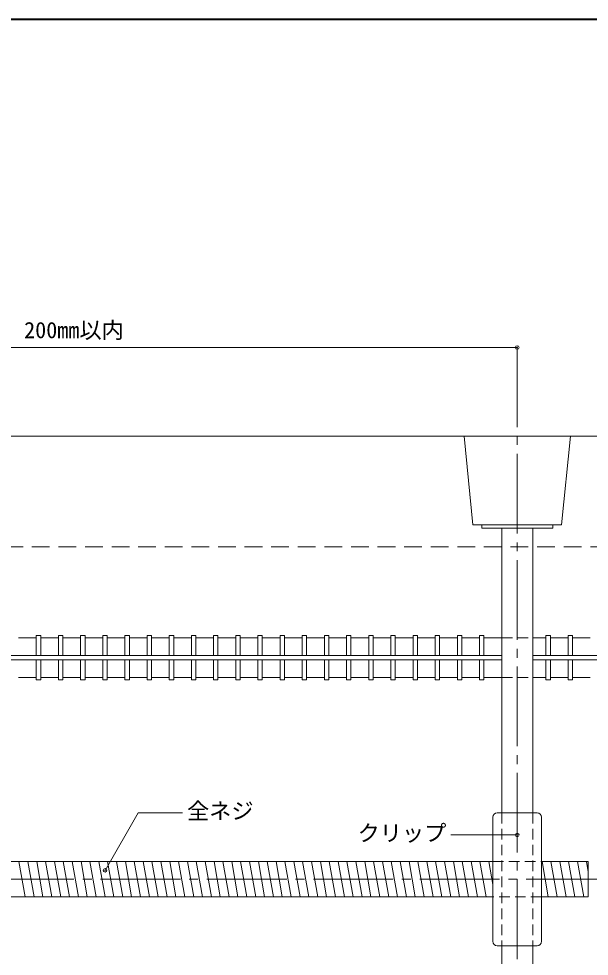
# Model space of a CAD drawing. Units: millimetres at full size, sheet at 1:2; details may follow other scales. Extents: x -891 to 891, y -194 to 194.
# Drawn here: x 17.5 to 146.2, y -17.4 to 194.2 of the extents above; entities that cross this region are included whole.
import ezdxf
from ezdxf.enums import TextEntityAlignment as Align

# ---------------------------------------------------------------- set-up
doc = ezdxf.new("R2010")
doc.units = ezdxf.units.MM
doc.header["$LTSCALE"] = 2
doc.header["$PDMODE"] = 32
doc.header["$PDSIZE"] = 0.8
for name, pattern in [('CHAIN2', [12, 9, -1, 1, -1]), ('DASHED1', [1.8, 1.2, -0.6]), ('DASHED2', [3, 2, -1])]:
    doc.linetypes.add(name, pattern=pattern)
doc.layers.add('0-0_', color=7, linetype='Continuous', lineweight=9)
doc.layers.add('1-0_', color=5, linetype='Continuous', lineweight=9)
doc.styles.add('ＭＳ ゴシック', font='')
doc.styles.get('ＭＳ ゴシック').set_extended_font_data('MS Gothic')

msp = doc.modelspace()

# ---------------------------------------------------------------- linework, layer by layer
at = {"layer": '0-0_'}
msp.add_line((-280, 193.9), (280, 193.9), dxfattribs=at)
msp.add_lwpolyline([(280.28, 194.18), (-280.28, 194.18), (-280.28, -194.18)], dxfattribs=at)
at = {"layer": '1-0_', "color": 7}
for p, q in [((-70.05, 120), (129.95, 120)), ((119.95, 80), (117.95, 100)), ((139.95, 80), (141.95, 100)), ((139.95, 80), (119.95, 80)), ((121.95, 80), (121.95, 79.2)), ((137.95, 79.2), (121.95, 79.2)), ((126.45, 79.2), (126.45, 15)), ((133.45, 79.2), (133.45, 15)), ((137.95, 80), (137.95, 79.2)), ((129.95, 10), (114.95, 10)), ((126.45, -15), (126.45, -79.2)), ((133.45, -15), (133.45, -79.2))]:
    msp.add_line(p, q, dxfattribs=at)
at = {"layer": '1-0_', "color": 6, "linetype": 'CHAIN2'}
for p, q in [((129.95, 120), (129.95, -122)), ((-60.05, 0), (160.95, 0))]:
    msp.add_line(p, q, dxfattribs=at)
at = {"layer": '1-0_', "color": 7, "linetype": 'DASHED2'}
msp.add_line((228.45, 75), (-228.45, 75), dxfattribs=at)
at = {"layer": '1-0_', "color": 4}
for p, q in [((17.438, 54.5), (21.438, 54.5)), ((22.438, 54.5), (26.438, 54.5)), ((27.438, 54.5), (31.438, 54.5)), ((32.438, 54.5), (36.438, 54.5)), ((37.438, 54.5), (41.438, 54.5)), ((42.438, 54.5), (46.438, 54.5)), ((47.438, 54.5), (51.438, 54.5)), ((52.438, 54.5), (56.438, 54.5)), ((57.438, 54.5), (61.438, 54.5)), ((62.438, 54.5), (66.438, 54.5)), ((67.438, 54.5), (71.438, 54.5)), ((72.438, 54.5), (76.438, 54.5)), ((77.438, 54.5), (81.438, 54.5)), ((82.438, 54.5), (86.438, 54.5)), ((87.438, 54.5), (91.438, 54.5)), ((92.438, 54.5), (96.438, 54.5)), ((97.438, 54.5), (101.437, 54.5)), ((102.438, 54.5), (106.438, 54.5)), ((107.438, 54.5), (111.438, 54.5)), ((112.437, 54.5), (116.437, 54.5)), ((117.437, 54.5), (121.437, 54.5)), ((122.437, 54.5), (126.437, 54.5)), ((133.45, 54.5), (136.437, 54.5)), ((137.438, 54.5), (141.438, 54.5)), ((142.438, 54.5), (146.438, 54.5)), ((17.438, 45.5), (21.438, 45.5)), ((22.438, 45.5), (26.438, 45.5)), ((27.438, 45.5), (31.438, 45.5)), ((32.438, 45.5), (36.438, 45.5)), ((37.438, 45.5), (41.438, 45.5)), ((42.438, 45.5), (46.438, 45.5)), ((47.438, 45.5), (51.438, 45.5)), ((52.438, 45.5), (56.438, 45.5)), ((57.438, 45.5), (61.438, 45.5)), ((62.438, 45.5), (66.438, 45.5)), ((67.438, 45.5), (71.438, 45.5)), ((72.438, 45.5), (76.438, 45.5)), ((77.438, 45.5), (81.438, 45.5)), ((82.438, 45.5), (86.438, 45.5)), ((87.438, 45.5), (91.438, 45.5)), ((92.438, 45.5), (96.438, 45.5)), ((97.438, 45.5), (101.437, 45.5)), ((102.438, 45.5), (106.438, 45.5)), ((107.438, 45.5), (111.438, 45.5)), ((112.437, 45.5), (116.437, 45.5)), ((117.437, 45.5), (121.437, 45.5)), ((122.437, 45.5), (126.437, 45.5)), ((133.45, 45.5), (136.437, 45.5)), ((137.438, 45.5), (141.438, 45.5)), ((142.438, 45.5), (146.438, 45.5)), ((-48.05, 4), (124.45, 4)), ((135.45, 4), (145.95, 4)), ((145.95, -4), (145.95, 4)), ((-48.05, -4), (124.45, -4)), ((135.45, -4), (145.95, -4))]:
    msp.add_line(p, q, dxfattribs=at)
at = {"layer": '1-0_'}
for p, q in [((22.438, 55), (21.438, 55)), ((21.438, 55), (21.438, 50.5)), ((22.438, 55), (22.438, 50.5)), ((27.438, 55), (26.438, 55)), ((26.438, 55), (26.438, 50.5)), ((27.438, 55), (27.438, 50.5)), ((32.438, 55), (31.438, 55)), ((31.438, 55), (31.438, 50.5)), ((32.438, 55), (32.438, 50.5)), ((37.438, 55), (36.438, 55)), ((36.438, 55), (36.438, 50.5)), ((37.438, 55), (37.438, 50.5)), ((41.438, 55), (41.438, 50.5)), ((42.438, 55), (41.438, 55)), ((42.438, 55), (42.438, 50.5)), ((47.438, 55), (46.438, 55)), ((46.438, 55), (46.438, 50.5)), ((47.438, 55), (47.438, 50.5)), ((52.438, 55), (51.438, 55)), ((51.438, 55), (51.438, 50.5)), ((52.438, 55), (52.438, 50.5)), ((56.438, 55), (56.438, 50.5)), ((57.438, 55), (56.438, 55)), ((57.438, 55), (57.438, 50.5)), ((62.438, 55), (61.438, 55)), ((61.438, 55), (61.438, 50.5)), ((62.438, 55), (62.438, 50.5)), ((66.438, 55), (66.438, 50.5)), ((67.438, 55), (66.438, 55)), ((67.438, 55), (67.438, 50.5)), ((72.438, 55), (71.438, 55)), ((71.438, 55), (71.438, 50.5)), ((72.438, 55), (72.438, 50.5)), ((77.438, 55), (76.438, 55)), ((76.438, 55), (76.438, 50.5)), ((77.438, 55), (77.438, 50.5)), ((82.438, 55), (81.438, 55)), ((81.438, 55), (81.438, 50.5)), ((82.438, 55), (82.438, 50.5)), ((87.438, 55), (86.438, 55)), ((86.438, 55), (86.438, 50.5)), ((87.438, 55), (87.438, 50.5)), ((91.438, 55), (91.438, 50.5)), ((92.438, 55), (91.438, 55)), ((92.438, 55), (92.438, 50.5)), ((96.438, 55), (96.438, 50.5)), ((97.438, 55), (96.438, 55)), ((97.438, 55), (97.438, 50.5)), ((102.438, 55), (101.437, 55)), ((101.437, 55), (101.437, 50.5)), ((102.438, 55), (102.438, 50.5)), ((107.438, 55), (106.438, 55)), ((106.438, 55), (106.438, 50.5)), ((107.438, 55), (107.438, 50.5)), ((111.438, 55), (111.438, 50.5)), ((112.437, 55), (111.438, 55)), ((112.437, 55), (112.437, 50.5)), ((116.437, 55), (116.437, 50.5)), ((117.437, 55), (116.437, 55)), ((117.437, 55), (117.437, 50.5)), ((121.437, 55), (121.437, 50.5)), ((122.437, 55), (121.437, 55)), ((122.437, 55), (122.437, 50.5)), ((137.438, 55), (136.437, 55)), ((136.437, 55), (136.437, 50.5)), ((137.438, 55), (137.438, 50.5)), ((142.438, 55), (141.438, 55)), ((141.438, 55), (141.438, 50.5)), ((142.438, 55), (142.438, 50.5)), ((-20.05, 50.5), (126.45, 50.5)), ((-20.05, 49.5), (126.45, 49.5)), ((21.438, 45), (21.438, 49.5)), ((22.438, 45), (22.438, 49.5)), ((26.438, 45), (26.438, 49.5)), ((27.438, 45), (27.438, 49.5)), ((31.438, 45), (31.438, 49.5)), ((32.438, 45), (32.438, 49.5)), ((36.438, 45), (36.438, 49.5)), ((37.438, 45), (37.438, 49.5)), ((41.438, 45), (41.438, 49.5)), ((42.438, 45), (42.438, 49.5)), ((46.438, 45), (46.438, 49.5)), ((47.438, 45), (47.438, 49.5)), ((51.438, 45), (51.438, 49.5)), ((52.438, 45), (52.438, 49.5)), ((56.438, 45), (56.438, 49.5)), ((57.438, 45), (57.438, 49.5)), ((61.438, 45), (61.438, 49.5)), ((62.438, 45), (62.438, 49.5)), ((66.438, 45), (66.438, 49.5)), ((67.438, 45), (67.438, 49.5)), ((71.438, 45), (71.438, 49.5)), ((72.438, 45), (72.438, 49.5)), ((76.438, 45), (76.438, 49.5)), ((77.438, 45), (77.438, 49.5)), ((81.438, 45), (81.438, 49.5)), ((82.438, 45), (82.438, 49.5)), ((86.438, 45), (86.438, 49.5)), ((87.438, 45), (87.438, 49.5)), ((91.438, 45), (91.438, 49.5)), ((92.438, 45), (92.438, 49.5)), ((96.438, 45), (96.438, 49.5)), ((97.438, 45), (97.438, 49.5)), ((101.437, 45), (101.437, 49.5)), ((102.438, 45), (102.438, 49.5)), ((106.438, 45), (106.438, 49.5)), ((107.438, 45), (107.438, 49.5)), ((111.438, 45), (111.438, 49.5)), ((112.437, 45), (112.437, 49.5)), ((116.437, 45), (116.437, 49.5)), ((117.437, 45), (117.437, 49.5)), ((121.437, 45), (121.437, 49.5)), ((122.437, 45), (122.437, 49.5)), ((133.45, 50.5), (201.437, 50.5)), ((133.45, 49.5), (201.437, 49.5)), ((136.437, 45), (136.437, 49.5)), ((137.438, 45), (137.438, 49.5)), ((141.438, 45), (141.438, 49.5)), ((142.438, 45), (142.438, 49.5)), ((21.438, 45), (22.438, 45)), ((26.438, 45), (27.438, 45)), ((31.438, 45), (32.438, 45)), ((36.438, 45), (37.438, 45)), ((41.438, 45), (42.438, 45)), ((46.438, 45), (47.438, 45)), ((51.438, 45), (52.438, 45)), ((56.438, 45), (57.438, 45)), ((61.438, 45), (62.438, 45)), ((66.438, 45), (67.438, 45)), ((71.438, 45), (72.438, 45)), ((76.438, 45), (77.438, 45)), ((81.438, 45), (82.438, 45)), ((86.438, 45), (87.438, 45)), ((91.438, 45), (92.438, 45)), ((96.438, 45), (97.438, 45)), ((101.437, 45), (102.438, 45)), ((106.438, 45), (107.438, 45)), ((111.438, 45), (112.437, 45)), ((116.437, 45), (117.437, 45)), ((121.437, 45), (122.437, 45)), ((136.437, 45), (137.438, 45)), ((141.438, 45), (142.438, 45)), ((17.539, 4), (18.95, -4)), ((19.539, 4), (20.95, -4)), ((21.539, 4), (22.95, -4)), ((23.539, 4), (24.95, -4)), ((25.539, 4), (26.95, -4)), ((27.539, 4), (28.95, -4)), ((29.539, 4), (30.95, -4)), ((31.539, 4), (32.95, -4)), ((33.539, 4), (34.95, -4)), ((35.539, 4), (36.95, -4)), ((37.539, 4), (38.95, -4)), ((39.539, 4), (40.95, -4)), ((41.539, 4), (42.95, -4)), ((43.539, 4), (44.95, -4)), ((45.539, 4), (46.95, -4)), ((47.539, 4), (48.95, -4)), ((49.539, 4), (50.95, -4)), ((51.539, 4), (52.95, -4)), ((53.539, 4), (54.95, -4)), ((55.539, 4), (56.95, -4)), ((57.539, 4), (58.95, -4)), ((59.539, 4), (60.95, -4)), ((61.539, 4), (62.95, -4)), ((63.539, 4), (64.95, -4)), ((65.539, 4), (66.95, -4)), ((67.539, 4), (68.95, -4)), ((69.539, 4), (70.95, -4)), ((71.539, 4), (72.95, -4)), ((73.539, 4), (74.95, -4)), ((75.539, 4), (76.95, -4)), ((77.539, 4), (78.95, -4)), ((79.539, 4), (80.95, -4)), ((81.539, 4), (82.95, -4)), ((83.539, 4), (84.95, -4)), ((85.539, 4), (86.95, -4)), ((87.539, 4), (88.95, -4)), ((89.539, 4), (90.95, -4)), ((91.539, 4), (92.95, -4)), ((93.539, 4), (94.95, -4)), ((95.539, 4), (96.95, -4)), ((97.539, 4), (98.95, -4)), ((99.539, 4), (100.95, -4)), ((101.539, 4), (102.95, -4)), ((103.539, 4), (104.95, -4)), ((105.539, 4), (106.95, -4)), ((107.539, 4), (108.95, -4)), ((109.539, 4), (110.95, -4)), ((111.539, 4), (112.95, -4)), ((113.539, 4), (114.95, -4)), ((115.539, 4), (116.95, -4)), ((117.539, 4), (118.95, -4)), ((119.539, 4), (120.95, -4)), ((121.539, 4), (122.95, -4)), ((123.539, 4), (124.45, -1.164)), ((135.539, 4), (136.95, -4)), ((137.539, 4), (138.95, -4)), ((139.539, 4), (140.95, -4)), ((141.539, 4), (142.95, -4)), ((143.539, 4), (144.95, -4)), ((145.539, 4), (145.95, 1.671))]:
    msp.add_line(p, q, dxfattribs=at)
at = {"layer": '1-0_', "color": 4, "linetype": 'DASHED1'}
for p, q in [((126.45, 54.5), (133.45, 54.5)), ((126.45, 45.5), (133.45, 45.5)), ((124.45, 4), (135.45, 4)), ((135.45, -4), (124.45, -4))]:
    msp.add_line(p, q, dxfattribs=at)
at = {"layer": '1-0_', "color": 2}
for p, q in [((134.45, 15), (125.45, 15)), ((124.45, -14), (124.45, 14)), ((135.45, -14), (135.45, 14)), ((134.45, -15), (125.45, -15))]:
    msp.add_line(p, q, dxfattribs=at)
at = {"layer": '1-0_', "color": 7, "linetype": 'DASHED1'}
for p, q in [((126.45, 15), (126.45, -15)), ((133.45, 15), (133.45, -15))]:
    msp.add_line(p, q, dxfattribs=at)
at = {"layer": '1-0_', "color": 7}
for points in [[(228.45, 100), (-55.05, 100), (-57.55, 75)], [(36.95, 2), (44.45, 14.99), (54.45, 14.99)]]:
    msp.add_lwpolyline(points, dxfattribs=at)
at = {"layer": '1-0_', "color": 2}
for centre, start, end in [((125.45, 14), 90, 180), ((134.45, 14), 0, 90), ((125.45, -14), 180, 270), ((134.45, -14), 270, 0)]:
    msp.add_arc(centre, 1, start, end, dxfattribs=at)
at = {"layer": '1-0_', "color": 7}
msp.add_point((129.95, 120), dxfattribs=at)
at = {"layer": '1-0_', "color": 2}
for p in [(129.95, 10), (36.95, 2)]:
    msp.add_point(p, dxfattribs=at)

# ---------------------------------------------------------------- texts
at = {"layer": '1-0_', "color": 7, "style": 'ＭＳ ゴシック'}
for s, p in [('200mm以内', (18.7, 121)), ('全ネジ', (55.45, 12.49)), ('クリップ', (93.95, 7.5))]:
    msp.add_text(s, height=3.666, dxfattribs=at).set_placement(p, align=Align.BOTTOM_LEFT)

doc.saveas('drawing.dxf')
